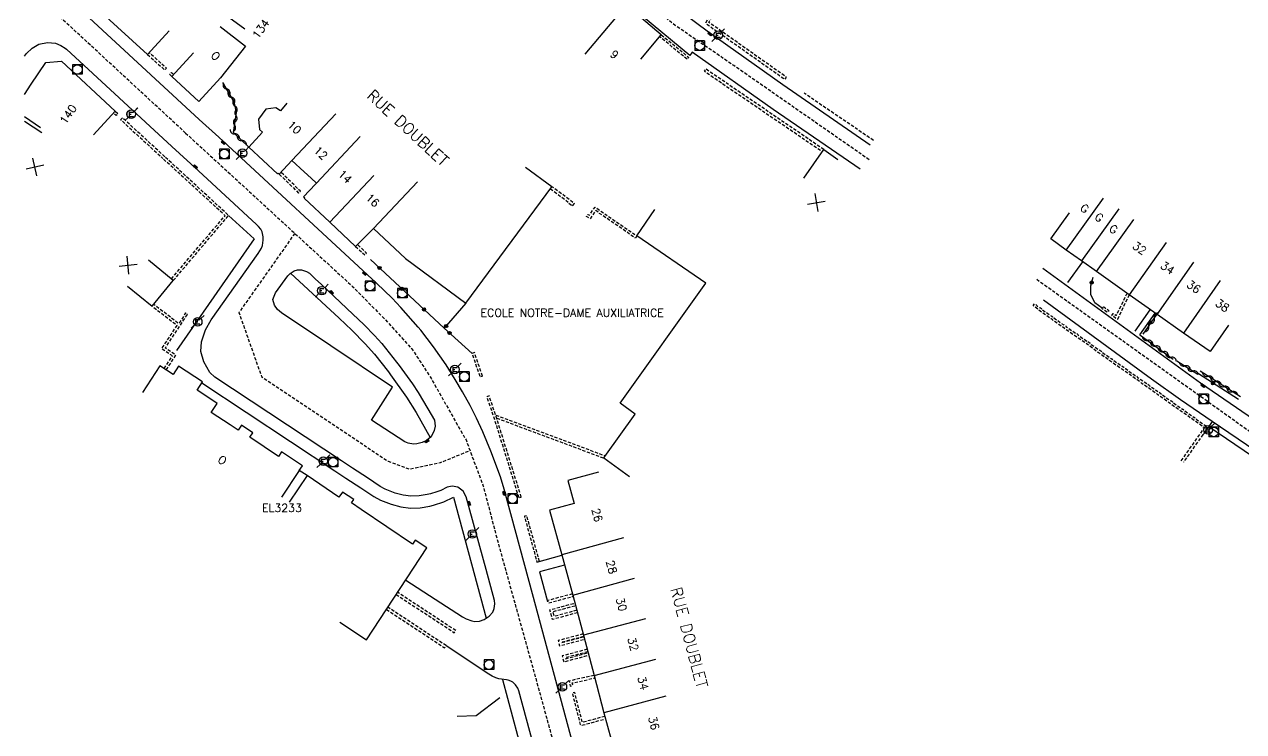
# Model space of a CAD drawing. Header units: millimetres. Extents: x 80000 to 81001, y 143000 to 144000.
# Drawn here: x 80000 to 80190.5, y 143275.5 to 143386 of the extents above; entities that cross this region are included whole.
import ezdxf
from ezdxf.enums import TextEntityAlignment as Align

# ---------------------------------------------------------------- set-up
doc = ezdxf.new("R2010")
doc.units = ezdxf.units.MM
doc.linetypes.add('DASHED', pattern=[0.75, 0.5, -0.25])
doc.layers.get('0').update_dxf_attribs({"linetype": 'CONTINUOUS'})
for name, color, linetype in [('W0001', 6, 'DASHED'), ('W0008', 7, 'CONTINUOUS'), ('W0100', 7, 'CONTINUOUS'), ('W0112', 1, 'DASHED'), ('W0310', 3, 'CONTINUOUS'), ('W0322', 7, 'CONTINUOUS'), ('W0400', 7, 'CONTINUOUS'), ('W0420', 7, 'CONTINUOUS'), ('W0471', 7, 'CONTINUOUS'), ('W0984', 7, 'CONTINUOUS'), ('W0989', 7, 'CONTINUOUS'), ('W0991', 7, 'CONTINUOUS'), ('W1102', 7, 'CONTINUOUS')]:
    doc.layers.add(name, color=color, linetype=linetype)
doc.styles.get("Standard").update_dxf_attribs({"font": 'romans.shx', "width": 0.85})

# ---------------------------------------------------------------- blocks, each defined once
blk = doc.blocks.new('t991o')
at = {"color": 0, "linetype": 'Continuous'}
for p, q in [((-1, 1), (1, -1)), ((-1, -1), (1, 1))]:
    blk.add_line(p, q, dxfattribs=at)
blk = doc.blocks.new('t322o')
at = {"color": 0, "linetype": 'Continuous'}
for radius in [0.25, 0.15]:
    blk.add_circle((0, 0), radius, dxfattribs=at)
blk = doc.blocks.new('t310o')
at = {"color": 0, "linetype": 'Continuous'}
for centre, start, end in [((-0.5, 0.38), 216.8699, 323.1304), ((0.5, -0.37), 36.8699, 143.1303)]:
    blk.add_arc(centre, 0.625, start, end, dxfattribs=at)
blk = doc.blocks.new('T420')
for p, q in [((0.75, 0.75), (-0.75, 0.75)), ((-0.75, 0.75), (-0.75, -0.75)), ((0.75, 0.75), (0.75, -0.75)), ((0.75, -0.75), (-0.75, -0.75))]:
    blk.add_line(p, q)
blk.add_ellipse((0, 0), major_axis=(-0.53, 0.53), ratio=1, start_param=3.926991, end_param=10.210176)
blk = doc.blocks.new('T400')
for p, q in [((-0.15, 0.3), (0.15, 0.3)), ((-0.15, -0.25), (-0.15, 0.3)), ((-0.15, 0.15), (0.15, 0.15)), ((-0.15, 0), (0.15, 0)), ((0.15, 0.3), (0.15, -0.25)), ((-0.15, -0.15), (0.15, -0.15)), ((-0.15, -0.25), (-0.15, -0.3)), ((-0.15, -0.3), (0.15, -0.3)), ((0.15, -0.3), (0.15, -0.25))]:
    blk.add_line(p, q)
blk = doc.blocks.new('T471')
for p, q in [((-0.333334, 0.333334), (-0.333334, -0.333334)), ((-0.333334, 0.333334), (0.333334, 0.333334)), ((-0.333334, 0), (0, 0)), ((0.500001, 0.500001), (1.000002, 1.000002)), ((-0.500001, -0.500001), (-1.000002, -1.000002)), ((-0.333334, -0.333334), (0.333334, -0.333334))]:
    blk.add_line(p, q)
blk.add_ellipse((0, 0), major_axis=(0.471405, 0.471405), ratio=1, start_param=5.4977871438, end_param=11.780972451)

msp = doc.modelspace()

# ---------------------------------------------------------------- linework, layer by layer
at = {"layer": 'W0001', "flags": 128}
for points in [[(80131.98, 143364.84), (80110.84, 143379.55), (80101.66, 143385.83), (80088.11, 143396.46), (80074.74, 143407.4), (80070.41, 143411.07), (80067.7, 143415.41), (80059.39, 143422.02), (80049.51, 143428.91), (80034.23, 143439.69)], [(80025.18, 143369.02), (80002.18, 143390.26)], [(80025.18, 143369.02), (80051.21, 143345.12), (80056.43, 143339.82), (80060.53, 143335.3), (80063.54, 143330.71), (80066.28, 143325.85), (80069, 143321.08), (80071.68, 143313.87), (80074, 143305.02), (80081.28, 143278.79), (80091.1, 143242.47), (80112.63, 143162.28), (80132.72, 143088.1), (80134.76, 143080.51), (80136.41, 143075.78), (80138.1, 143071.72), (80139.87, 143068.18), (80141.86, 143064.61), (80144.31, 143060.78), (80147.81, 143056.25), (80151.65, 143051.82), (80154.96, 143048.73), (80154.96, 143048.73), (80158.84, 143045.82), (80164.87, 143041.39)], [(80042.24, 143353.35), (80033.52, 143340.98), (80037.05, 143330.97), (80056.82, 143317.76), (80060.13, 143316.55), (80065, 143317.56), (80069.61, 143319.43)], [(80267.94, 143270.63), (80228.24, 143297.5), (80196.46, 143318.78), (80158.09, 143346.17)]]:
    msp.add_lwpolyline(points, dxfattribs=at)
at = {"layer": 'W0008', "flags": 128}
for points in [[(80130.59, 143363.35), (80116.97, 143372.72), (80104.33, 143381.67), (80103.95, 143381.12), (80074.07, 143405.9), (80073.42, 143406.59), (80070.52, 143408.99), (80070.32, 143408.75)], [(80085.62, 143400.48), (80089.67, 143397.61), (80106.67, 143384.99), (80118.5, 143376.58), (80132.13, 143367.2)], [(80027.32, 143371.12), (80008.77, 143388.28), (80008.24, 143388.94), (80007.73, 143390.06), (80007.54, 143390.87), (80007.56, 143391.46), (80007.76, 143392.21), (80008, 143392.67), (80009.69, 143395.2)], [(80000, 143381.02), (80000.34, 143381.45), (80001.21, 143382.28), (80002.28, 143382.91), (80003.63, 143383.15), (80004.86, 143383.03), (80005.67, 143382.71), (80006.37, 143382.28), (80006.57, 143382.13), (80023.04, 143366.92)], [(80086.67, 143269.99), (80079.52, 143296.5), (80076.01, 143309.52), (80075.54, 143311.27), (80074.97, 143313.38), (80074.37, 143315.31), (80072.86, 143319.35), (80071.63, 143322.34), (80070.65, 143324.48), (80069.65, 143326.44), (80068.47, 143328.58), (80067.32, 143330.51), (80065.87, 143332.8), (80063.9, 143335.65), (80061.93, 143338.21), (80061.54, 143338.68), (80058.81, 143341.78), (80057.46, 143343.21), (80054.99, 143345.58), (80030.39, 143368.37), (80027.32, 143371.12)], [(80059.58, 143299.19), (80064.15, 143296.19), (80068.46, 143293.43), (80069.03, 143293.13), (80069.88, 143292.82), (80070.35, 143292.75), (80071.1, 143292.8), (80071.84, 143293.03), (80072.61, 143293.55), (80073.18, 143294.2), (80073.41, 143294.75), (80073.49, 143295.51), (80073.42, 143296), (80072.12, 143300.87), (80069.04, 143312.2), (80068.56, 143313.1), (80067.7, 143313.69), (80066.84, 143313.84), (80066.03, 143313.72), (80065.07, 143313.21), (80064.45, 143312.98), (80063.42, 143312.68), (80062.91, 143312.56), (80061.66, 143312.36), (80060.37, 143312.31), (80059.17, 143312.45), (80057.91, 143312.79), (80056.38, 143313.41), (80055.6, 143313.83), (80053.59, 143315.15), (80051.24, 143316.7), (80049.52, 143317.82), (80029.74, 143330.89), (80028.98, 143331.62), (80028.02, 143333.26), (80027.56, 143334.91), (80027.66, 143336.39), (80028.32, 143338.3), (80029.18, 143339.82), (80036.5, 143350.2), (80037.06, 143351.05), (80037.2, 143351.47), (80037.32, 143352.31), (80037.32, 143352.81), (80037.16, 143353.58), (80036.94, 143353.98), (80036.56, 143354.41), (80036.25, 143354.72), (80027.19, 143363.11), (80023.04, 143366.92)], [(80031.91, 143356.14), (80035.9, 143352.47)], [(80035.89, 143352.48), (80023.78, 143335.04)], [(80159.13, 143347.89), (80183.75, 143330.02), (80193.03, 143323.67)], [(80041.55, 143347.14), (80049.16, 143340.12), (80051.16, 143338.21), (80053.22, 143336.12), (80054.68, 143334.49), (80056.88, 143331.72), (80057.2, 143331.27), (80059.68, 143327.76), (80061.21, 143325.37), (80063.37, 143321.44)], [(80261.5, 143272.54), (80222.95, 143298.56), (80185.54, 143323.94), (80180.64, 143327.33), (80176.06, 143330.58), (80159.23, 143342.91)], [(80173.55, 143338.05), (80175.9, 143341.4)], [(80174.28, 143337.51), (80176.65, 143340.88)], [(80027.74, 143329.98), (80048.49, 143316.26), (80050.21, 143315.13), (80052.56, 143313.59), (80054.58, 143312.27), (80055.61, 143311.7), (80057.29, 143311.03), (80058.82, 143310.61), (80060.31, 143310.45), (80061.83, 143310.5), (80063.32, 143310.73), (80063.92, 143310.88), (80065.51, 143311.41), (80067.02, 143312.12), (80072.16, 143293.24)], [(80185.54, 143323.94), (80185.02, 143323.16), (80219.46, 143299.81)], [(80084.38, 143301.53), (80080.48, 143300.47), (80081.73, 143295.84)], [(80081.88, 143264.79), (80077.25, 143281.89), (80077.09, 143282.29), (80076.71, 143282.85), (80076.31, 143283.25), (80075.98, 143283.43), (80075.58, 143283.55), (80075.32, 143283.6), (80074.56, 143283.7), (80074.12, 143283.79), (80073.63, 143283.95), (80073.09, 143284.19), (80072.54, 143284.52), (80065.91, 143288.95)], [(80074.68, 143283.69), (80077.83, 143272.01)], [(80067.6, 143277.92), (80070.6, 143278.06), (80074.26, 143280.83)]]:
    msp.add_lwpolyline(points, dxfattribs=at)
msp.add_lwpolyline([(80046.34, 143345.43), (80050.4, 143341.61), (80053.07, 143339.06), (80054.71, 143337.42), (80055.83, 143336.16), (80058.14, 143333.25), (80058.54, 143332.72), (80060.62, 143329.87), (80061.54, 143328.51), (80063.05, 143325.94), (80064.05, 143324.17), (80064.18, 143323.26), (80064.04, 143322.57), (80063.66, 143321.8), (80063.37, 143321.44), (80062.82, 143321.02), (80062.12, 143320.68), (80061.33, 143320.46), (80060.78, 143320.42), (80059.98, 143320.56), (80059.46, 143320.8), (80054.21, 143324.19), (80057.5, 143329.31), (80047.9, 143335.78), (80040.19, 143340.96), (80039.56, 143341.48), (80039.05, 143342.11), (80038.82, 143343), (80039.21, 143344.07), (80041.14, 143346.71), (80041.51, 143347.1), (80042.13, 143347.49), (80042.66, 143347.65), (80043.29, 143347.64), (80044.08, 143347.41), (80044.52, 143347.12), (80045.48, 143346.22)], close=True, dxfattribs=at)
at = {"layer": 'W0100', "flags": 128}
for points in [[(80020.38, 143396.64), (80016.25, 143399.46), (80013.05, 143394.77), (80009.88, 143389.87), (80019.23, 143381.29), (80022.61, 143384.97)], [(80096.28, 143380.55), (80099.5, 143384.38), (80094.01, 143388.99), (80085.7, 143395.94), (80082.5, 143392.11)], [(80037.05, 143388.87), (80033.01, 143391.8), (80031.3, 143389.45), (80030.29, 143390.18), (80029.44, 143388.93), (80034.46, 143385.29)], [(80030.57, 143385.68), (80034.52, 143382.61), (80030.63, 143377.62), (80030.63, 143377.62)], [(80000, 143375.05), (80001.08, 143376.66), (80003.33, 143380.06), (80005.81, 143380.26), (80014.2, 143372.41), (80010.78, 143368.76)], [(80026.4, 143381.53), (80023.01, 143377.86), (80027.24, 143373.95), (80030.63, 143377.62)], [(80040.99, 143373.69), (80039.99, 143372.48), (80039.28, 143372.95), (80039.28, 143372.95), (80037.73, 143372.73), (80037.73, 143372.73), (80036.55, 143371.17), (80036.73, 143369.58), (80036.73, 143369.58), (80037.21, 143369.14), (80035.06, 143366.8), (80039.55, 143362.66), (80039.64, 143362.76), (80039.82, 143362.59), (80041.8, 143364.73), (80043.72, 143362.95), (80044.79, 143361.96), (80045.61, 143361.2), (80045.46, 143361.04), (80043.63, 143359.06), (80043.76, 143358.93), (80043.7, 143358.87), (80047.73, 143355.1), (80051.75, 143351.31), (80054.56, 143354.13), (80059.53, 143349.43), (80068.99, 143342.46), (80082.41, 143360.64), (80078.28, 143363.66)], [(80002.53, 143369.85), (80000, 143371.56)], [(80000, 143370.86), (80002.72, 143369.11)], [(80121.75, 143361.99), (80124.91, 143366.45)], [(80124.91, 143366.45), (80127.06, 143364.86)], [(80094.56, 143315.34), (80090.51, 143318.26), (80090.68, 143318.5), (80095.42, 143325.09), (80093.06, 143326.83), (80106.46, 143345.56), (80095.69, 143352.94), (80098.51, 143357.07)], [(80188.11, 143339), (80185.27, 143334.88), (80181.09, 143337.76), (80176.95, 143340.67), (80172.59, 143343.73), (80167.48, 143347.37), (80165.17, 143349.04), (80162.77, 143350.74), (80160.36, 143352.48), (80163.29, 143356.53)], [(80016.1, 143345.12), (80019.98, 143341.96), (80023.26, 143345.99), (80019.38, 143349.15)], [(80049.28, 143292.63), (80053.46, 143289.88), (80062.88, 143304.21), (80061.04, 143305.42), (80060.61, 143304.78), (80060.61, 143304.78), (80052.59, 143310.24), (80052.59, 143310.24), (80051.09, 143311.26), (80051.45, 143311.78), (80049.7, 143312.94), (80049.15, 143312.13), (80044.16, 143315.52), (80042.94, 143316.32), (80043.43, 143317.05), (80040.18, 143319.22), (80039.7, 143318.48), (80035.23, 143321.53), (80035.67, 143322.2), (80033.93, 143323.37), (80033.42, 143322.6), (80032.16, 143323.42), (80029.2, 143325.36), (80030.14, 143326.8), (80027.26, 143328.69), (80027.01, 143328.86), (80027.85, 143330.14), (80024.1, 143332.61), (80023.26, 143331.32), (80021.18, 143332.68), (80018.44, 143328.5)], [(80089.7, 143316.06), (80084.89, 143314.73), (80085.87, 143311.16), (80082.02, 143310.1), (80083.94, 143303.13), (80085.66, 143296.86), (80087.34, 143290.57), (80089, 143284.28), (80090.55, 143278.46), (80092.22, 143272.22), (80093.88, 143265.92), (80098.72, 143267.2)]]:
    msp.add_lwpolyline(points, dxfattribs=at)
at = {"layer": 'W0112', "flags": 128}
for points in [[(80165.28, 143498.17), (80123.59, 143418.72), (80106.42, 143386.17), (80118.82, 143377.41), (80119.05, 143377.74), (80106.94, 143386.3), (80123.95, 143418.53), (80165.64, 143497.98)], [(80099.5, 143384.38), (80103.8, 143380.84), (80103.55, 143380.53), (80099.24, 143384.07)], [(80019.23, 143381.29), (80021.94, 143378.85), (80022.2, 143379.15), (80019.5, 143381.58)], [(80023.01, 143377.86), (80022.68, 143378.19), (80022.96, 143378.48), (80023.29, 143378.14)], [(80124.9, 143366.44), (80106.43, 143379.03), (80106.2, 143378.7), (80124.67, 143366.12)], [(80132.66, 143367.86), (80121.81, 143375.24)], [(80014.2, 143372.41), (80014.6, 143372.06), (80014.34, 143371.76), (80013.94, 143372.11)], [(80021.93, 143365.32), (80015.31, 143371.4), (80015.04, 143371.1), (80021.65, 143365.03)], [(80022.96, 143346.25), (80031.36, 143356.11), (80021.65, 143365.03)], [(80023.26, 143345.99), (80031.91, 143356.14), (80021.93, 143365.32)], [(80039.82, 143362.59), (80042.84, 143359.65), (80043.12, 143359.94), (80040.1, 143362.88)], [(80082.17, 143360.32), (80085.1, 143358.14), (80085.12, 143358.13), (80085.07, 143358.06), (80085.63, 143357.63), (80085.93, 143358.02), (80084.02, 143359.45), (80082.41, 143360.64)], [(80051.75, 143351.31), (80053.19, 143349.97), (80053.47, 143350.27), (80052.02, 143351.61)], [(80022.17, 143332.03), (80023.67, 143334.31), (80022.02, 143335.43), (80025.46, 143340.67), (80025.18, 143340.92), (80024.12, 143339.25), (80020.26, 143342.21)], [(80180.74, 143317.84), (80184.36, 143322.97), (80184.36, 143322.97), (80182.85, 143324.07), (80182.85, 143324.07), (80182.85, 143324.07), (80180.69, 143325.56), (80180.69, 143325.56), (80179.19, 143326.62), (80178.87, 143326.86), (80178.87, 143326.86), (80177.03, 143328.18), (80177.03, 143328.18), (80175.49, 143329.3), (80175.49, 143329.3), (80175.49, 143329.3), (80174.6, 143329.9), (80173.66, 143330.6), (80173.66, 143330.6), (80171.45, 143332.14), (80171.45, 143332.14), (80169.58, 143333.44), (80169.58, 143333.44), (80169.58, 143333.44), (80167.75, 143334.75), (80167.75, 143334.75), (80167.6, 143334.86), (80166.23, 143335.89), (80166.23, 143335.89), (80164.03, 143337.4), (80164.03, 143337.4), (80162.49, 143338.49), (80162.16, 143338.73), (80162.16, 143338.73), (80161.6, 143339.12), (80160.62, 143339.83), (80160.62, 143339.83), (80160.29, 143340.06), (80158.43, 143341.39), (80158.43, 143341.39), (80157.6, 143342.06), (80157.6, 143342.06), (80157.6, 143342.06), (80157.6, 143342.06), (80157.86, 143342.36), (80158.18, 143342.09), (80158.15, 143342.05), (80158.15, 143342.05), (80158.67, 143341.71), (80158.67, 143341.71), (80158.69, 143341.75), (80158.69, 143341.75), (80159.01, 143341.5), (80158.98, 143341.46), (80160.52, 143340.39), (80160.52, 143340.39), (80160.54, 143340.43), (80160.54, 143340.43), (80160.88, 143340.17), (80160.85, 143340.13), (80162.38, 143339.06), (80162.41, 143339.1), (80162.41, 143339.1), (80162.75, 143338.85), (80162.72, 143338.81), (80162.72, 143338.81), (80164.26, 143337.73), (80164.27, 143337.73), (80164.29, 143337.77), (80164.61, 143337.52), (80164.58, 143337.48), (80166.11, 143336.42), (80166.14, 143336.46), (80166.14, 143336.46), (80166.48, 143336.21), (80166.45, 143336.16), (80167.97, 143335.09), (80168, 143335.13), (80168.33, 143334.89), (80168.31, 143334.85), (80169.81, 143333.76), (80169.84, 143333.8), (80170.17, 143333.56), (80170.14, 143333.52), (80170.14, 143333.52), (80171.69, 143332.46), (80171.71, 143332.5), (80171.71, 143332.5), (80172.04, 143332.27), (80172.01, 143332.23), (80173.54, 143331.13), (80173.54, 143331.13), (80173.57, 143331.17), (80173.9, 143330.93), (80173.87, 143330.88), (80175.42, 143329.83), (80175.45, 143329.87), (80175.76, 143329.6), (80175.73, 143329.56), (80177.27, 143328.51), (80177.27, 143328.5), (80177.3, 143328.55), (80177.3, 143328.55), (80177.62, 143328.29), (80177.63, 143328.29), (80177.59, 143328.25), (80179.09, 143327.18), (80179.12, 143327.22), (80179.12, 143327.22), (80179.45, 143326.99), (80179.42, 143326.95), (80179.42, 143326.95), (80180.91, 143325.89), (80180.94, 143325.93), (80180.94, 143325.93), (80181.27, 143325.69), (80181.24, 143325.65), (80182.74, 143324.6), (80182.77, 143324.64), (80183.1, 143324.39), (80183.11, 143324.37), (80183.08, 143324.33), (80184.58, 143323.3), (80184.61, 143323.34), (80184.94, 143323.1), (80181.07, 143317.61)], [(80172.59, 143343.73), (80170.75, 143339.91), (80169.87, 143340.52), (80170.09, 143340.84), (80170.1, 143340.85), (80170.59, 143340.51), (80172.23, 143343.9)], [(80021.84, 143332.25), (80023.12, 143334.2), (80021.46, 143335.32), (80023.85, 143338.95), (80020.01, 143341.89)], [(80073.63, 143324.97), (80090.75, 143318.6)], [(80073.79, 143324.48), (80090.51, 143318.26)], [(80058.1, 143296.94), (80067.16, 143290.98), (80067.38, 143291.32), (80058.32, 143297.28)], [(80085.62, 143297.04), (80081.74, 143296), (80081.84, 143295.62), (80085.72, 143296.65)], [(80056.56, 143294.61), (80065.65, 143288.63), (80065.87, 143288.97), (80056.78, 143294.94)], [(80086.4, 143294.1), (80082.5, 143293.03), (80082.07, 143294.55), (80086, 143295.6)], [(80086.29, 143294.48), (80082.78, 143293.52), (80082.56, 143294.27), (80086.1, 143295.21)], [(80087.29, 143290.78), (80083.39, 143289.74), (80083.59, 143288.93), (80087.5, 143289.96)], [(80087.39, 143290.39), (80083.87, 143289.45), (80083.88, 143289.42), (80087.4, 143290.35)], [(80087.92, 143288.38), (80084.02, 143287.35), (80084.27, 143286.43), (80088.16, 143287.46)], [(80088.02, 143287.99), (80084.51, 143287.07), (80084.55, 143286.92), (80088.06, 143287.85)], [(80089, 143284.28), (80085.09, 143283.43), (80085.29, 143282.65), (80085.67, 143282.75), (80085.58, 143283.13), (80089.09, 143283.89)], [(80090.7, 143277.91), (80087.18, 143276.96), (80085.97, 143281.64), (80085.58, 143281.54), (80086.79, 143276.85), (80086.85, 143276.64), (80086.87, 143276.6), (80086.98, 143276.54), (80087.02, 143276.53), (80087.08, 143276.52), (80087.28, 143276.58), (80090.8, 143277.52)]]:
    msp.add_lwpolyline(points, dxfattribs=at)
for points in [[(80095.69, 143352.94), (80095.46, 143352.61), (80089.87, 143356.47), (80089.25, 143356.9), (80088.37, 143355.62), (80087.8, 143355.99), (80088.02, 143356.32), (80088.26, 143356.17), (80089.15, 143357.45)], [(80168.57, 143341.93), (80169.43, 143341.31), (80169.2, 143340.99), (80168.34, 143341.6)], [(80071.56, 143331.06), (80070.32, 143334.72), (80069.94, 143334.59), (80071.18, 143330.93)], [(80077.63, 143312.14), (80073.83, 143324.35), (80072.62, 143327.96), (80072.24, 143327.83), (80073.45, 143324.23), (80077.25, 143312.02), (80077.63, 143312.14)], [(80080.47, 143302.11), (80078.49, 143309.27), (80078.11, 143309.16), (80080.08, 143302.01)]]:
    msp.add_lwpolyline(points, close=True, dxfattribs=at)
at = {"layer": 'W0310', "flags": 128}
for points in [[(80035.06, 143366.8), (80032.65, 143369.12), (80033.12, 143372.2), (80032.77, 143373.88), (80031.01, 143376.91)], [(80174.79, 143337.61), (80176.94, 143340.68)], [(80174.28, 143337.51), (80179.48, 143333.72)], [(80180.03, 143333.45), (80183.32, 143331.34)], [(80189.97, 143327.82), (80183.69, 143331.81)]]:
    msp.add_lwpolyline(points, dxfattribs=at)
at = {"layer": 'W0322', "flags": 128}
for points in [[(80068.99, 143342.46), (80065.6, 143338.54), (80054.05, 143349.26)], [(80163.02, 143345.65), (80165.34, 143348.92)], [(80168.39, 143341.68), (80167.24, 143342.49), (80166.6, 143343.81), (80166.59, 143345.15), (80166.97, 143346.52)], [(80069.94, 143334.59), (80065.6, 143338.54)], [(80189.7, 143327.4), (80183.42, 143331.39)], [(80080.08, 143302.01), (80083.96, 143303.07)]]:
    msp.add_lwpolyline(points, dxfattribs=at)
at = {"layer": 'W1102', "flags": 128}
for points in [[(80094.01, 143388.99), (80087.58, 143381.33)], [(80041.8, 143364.73), (80048.65, 143372.01)], [(80045.61, 143361.2), (80052.46, 143368.48)], [(80047.73, 143355.1), (80054.58, 143362.38)], [(80054.56, 143354.13), (80061.41, 143361.42)], [(80162.77, 143350.74), (80168.59, 143358.87)], [(80170.99, 143357.17), (80165.17, 143349.04)], [(80167.48, 143347.37), (80173.31, 143355.49)], [(80178.36, 143351.9), (80172.59, 143343.73)], [(80176.95, 143340.67), (80182.69, 143348.86)], [(80186.8, 143345.98), (80181.09, 143337.76)], [(80042.94, 143316.32), (80040.16, 143312.16)], [(80044.16, 143315.52), (80041.38, 143311.36)], [(80093.58, 143305.79), (80083.94, 143303.13)], [(80085.66, 143296.86), (80095.32, 143299.47)], [(80097.01, 143293.13), (80087.34, 143290.57)], [(80089, 143284.28), (80098.67, 143286.84)], [(80100.21, 143281.04), (80090.55, 143278.46)]]:
    msp.add_lwpolyline(points, dxfattribs=at)

# ---------------------------------------------------------------- block references
at = {"layer": 'W0310'}
for p, rotation in [((80031.6, 143375.89), 120.1908960249538), ((80032.35, 143374.6), 120.1908960249538), ((80032.91, 143373.22), 101.5718919795938), ((80033.05, 143371.75), 81.42895337510348), ((80032.83, 143370.27), 81.42895337510348), ((80032.89, 143368.88), 136.1059513904897), ((80033.98, 143367.84), 136.1059513904897), ((80176.51, 143340.07), 54.96530854728179), ((80175.65, 143338.84), 54.96530854728179), ((80175.49, 143336.62), 323.9451272839514), ((80176.71, 143335.74), 323.9451272839514), ((80177.92, 143334.86), 323.9451272839514), ((80179.13, 143333.98), 323.9451272839514), ((80181.29, 143332.64), 327.3035035856273), ((80182.55, 143331.83), 327.3035035856273), ((80184.91, 143331.03), 147.5848152398709), ((80186.17, 143330.23), 147.5848152398709), ((80187.44, 143329.43), 147.5848152398709), ((80188.71, 143328.62), 147.5848152398709)]:
    msp.add_blockref('t310o', p, dxfattribs=dict(at, rotation=rotation))
at = {"layer": 'W0322'}
for p, rotation in [((80055.48, 143347.94), 137.1111104706051), ((80058.96, 143344.7), 137.1111104706051), ((80166.73, 143345.66), 74.57531794316829), ((80062.44, 143341.47), 137.1111104706051), ((80065.88, 143338.87), 229.1137367725298), ((80066.42, 143337.79), 137.7204063396227), ((80185.69, 143329.94), 147.5848152398709)]:
    msp.add_blockref('t322o', p, dxfattribs=dict(at, rotation=rotation))
at = {"layer": 'W0400'}
for p, rotation in [((80107.08, 143384.52), 234.5749041280285), ((80031.09, 143367.52), 227.1715725079346), ((80026.71, 143363.75), 47.40743789148493), ((80053.14, 143347.09), 47.17157250582594), ((80047.98, 143344.09), 46.73415002568901), ((80184.12, 143329.58), 235.62817934399), ((80062.91, 143320.91), 121.8515567480032), ((80074.98, 143312.75), 195.0736812907067), ((80069.47, 143311.16), 195.2282756135136)]:
    msp.add_blockref('T400', p, dxfattribs=dict(at, rotation=rotation))
at = {"layer": 'W0420'}
for p in [(80105.5, 143382.68), (80008.27, 143378.94), (80031.23, 143365.75), (80053.99, 143345.14), (80059.05, 143344.01), (80068.73, 143330.96), (80184.25, 143327.48), (80185.8, 143322.34), (80048.23, 143317.61), (80076.26, 143311.92), (80072.57, 143285.97)]:
    msp.add_blockref('T420', p, dxfattribs=at)
at = {"layer": 'W0471'}
for p in [(80108.39, 143384.3), (80016.69, 143371.96), (80016.7, 143371.96), (80034.08, 143365.86), (80046.47, 143344.4), (80027.08, 143339.54), (80067.26, 143332.09), (80184.93, 143322.67), (80046.7, 143317.76), (80069.98, 143306.39), (80084.05, 143282.52)]:
    msp.add_blockref('T471', p, dxfattribs=at)
at = {"layer": 'W0991'}
for p, rotation in [((80001.64, 143363.73), 57.31149011558073), ((80123.72, 143358.16), 324.8274761222772), ((80016.19, 143348.39), 50.87879814376355)]:
    msp.add_blockref('t991o', p, dxfattribs=dict(at, rotation=rotation))

# ---------------------------------------------------------------- texts
at = {"layer": 'W0984'}
for s, p in [('ECOLE NOTRE-DAME AUXILIATRICE', (80085.58, 143340.94)), ('EL3233', (80040.24, 143310.46))]:
    msp.add_text(s, height=1.25, dxfattribs=at).set_placement(p, align=Align.MIDDLE)
at = {"layer": 'W0989'}
for rotation, p in [(317.2843, (80059.92, 143369.82)), (284.913, (80103.86, 143290.22))]:
    msp.add_text('RUE DOUBLET', height=1.75, rotation=rotation, dxfattribs=at).set_placement(p, align=Align.MIDDLE)
at = {"layer": 'W0991'}
for s, rotation, p in [('134', 54.0333, (80036.93, 143385.29)), ('O', 317.2586, (80029.87, 143381.05)), ('9', 320.0898, (80092.18, 143381.28)), ('140', 56.087, (80006.83, 143371.94)), ('10', 316.7567, (80042.2, 143369.9)), ('12', 316.7567, (80046.31, 143365.9)), ('14', 316.7567, (80050.1, 143362.21)), ('16', 316.7567, (80054.41, 143358.51)), ('G', 325.4317, (80165.64, 143357.24)), ('G', 325.4317, (80167.89, 143355.83)), ('G', 325.4317, (80170.15, 143354)), ('32', 325.4317, (80174.23, 143351.04)), ('34', 325.4317, (80178.6, 143347.95)), ('36', 325.4317, (80182.68, 143344.99)), ('38', 325.4317, (80187.16, 143342.08)), ('O', 326.7665, (80030.91, 143317.93)), ('26', 284.9686, (80089.48, 143309.36)), ('28', 284.9686, (80091.73, 143301.23)), ('30', 284.9686, (80093.28, 143295.4)), ('32', 284.9686, (80095.1, 143289.18)), ('34', 284.9686, (80096.65, 143283.09)), ('36', 284.9686, (80098.34, 143276.87))]:
    msp.add_text(s, height=1.25, rotation=rotation, dxfattribs=at).set_placement(p, align=Align.MIDDLE)

doc.saveas('drawing.dxf')
